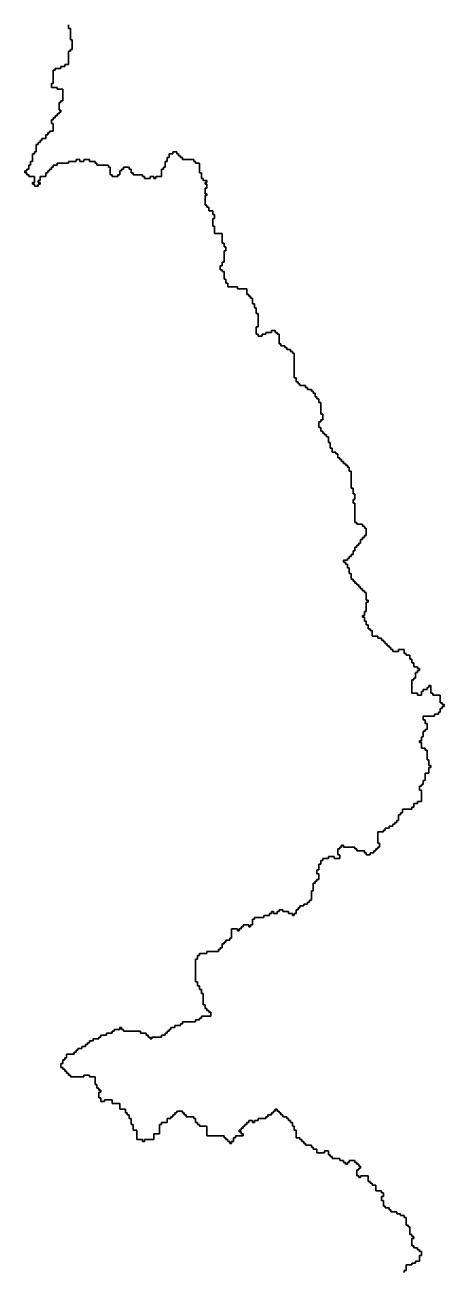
# Model space of a CAD drawing. Header units: inches. Extents: x -98695 to 376223, y 1122520 to 1501782.
# Drawn here: x 94129 to 100946, y 1380253 to 1400507 of the extents above; entities that cross this region are included whole.
import ezdxf

# ---------------------------------------------------------------- set-up
doc = ezdxf.new("R2010")
doc.units = ezdxf.units.IN
doc.header["$MEASUREMENT"] = 0
doc.layers.add('subs1', color=7, linetype='Continuous', true_color=0xc8dcf7)

msp = doc.modelspace()

# ---------------------------------------------------------------- linework, layer by layer
at = {"layer": 'subs1'}
for points in [[(94838, 1400511, 0), (94838, 1400450, 0), (94869, 1400450, 0), (94869, 1400265, 0), (94900, 1400265, 0), (94900, 1400110, 0), (94869, 1400110, 0), (94869, 1400079, 0), (94838, 1400079, 0), (94838, 1399864, 0), (94777, 1399864, 0), (94777, 1399833, 0), (94715, 1399833, 0), (94715, 1399802, 0), (94622, 1399802, 0), (94622, 1399771, 0), (94591, 1399771, 0), (94591, 1399555, 0), (94561, 1399555, 0), (94561, 1399493, 0), (94653, 1399493, 0), (94653, 1399463, 0), (94746, 1399463, 0), (94746, 1399277, 0), (94715, 1399277, 0), (94715, 1399247, 0), (94684, 1399247, 0), (94684, 1399123, 0), (94715, 1399123, 0), (94715, 1399092, 0), (94684, 1399092, 0), (94684, 1399062, 0), (94653, 1399062, 0), (94653, 1399031, 0), (94622, 1399031, 0), (94622, 1399000, 0), (94591, 1399000, 0), (94591, 1398969, 0), (94561, 1398969, 0), (94561, 1398907, 0), (94591, 1398907, 0), (94591, 1398784, 0), (94530, 1398784, 0), (94530, 1398753, 0), (94499, 1398753, 0), (94499, 1398722, 0), (94468, 1398722, 0), (94468, 1398661, 0), (94406, 1398661, 0), (94406, 1398630, 0), (94376, 1398630, 0), (94376, 1398599, 0), (94345, 1398599, 0), (94345, 1398568, 0), (94314, 1398568, 0), (94314, 1398445, 0), (94283, 1398445, 0), (94283, 1398414, 0), (94252, 1398414, 0), (94252, 1398290, 0), (94221, 1398290, 0), (94221, 1398229, 0), (94190, 1398229, 0), (94190, 1398167, 0), (94160, 1398167, 0), (94160, 1398136, 0), (94129, 1398136, 0), (94129, 1398105, 0), (94160, 1398105, 0), (94160, 1398074, 0), (94190, 1398074, 0), (94190, 1398044, 0), (94283, 1398044, 0), (94283, 1397951, 0), (94252, 1397951, 0), (94252, 1397920, 0), (94283, 1397920, 0), (94283, 1397889, 0), (94345, 1397889, 0), (94345, 1397920, 0), (94376, 1397920, 0), (94376, 1397951, 0), (94345, 1397951, 0), (94345, 1397982, 0), (94376, 1397982, 0), (94376, 1398044, 0), (94468, 1398044, 0), (94468, 1398105, 0), (94499, 1398105, 0), (94499, 1398136, 0), (94530, 1398136, 0), (94530, 1398167, 0), (94561, 1398167, 0), (94561, 1398198, 0), (94591, 1398198, 0), (94591, 1398229, 0), (94653, 1398229, 0), (94653, 1398260, 0), (94838, 1398260, 0), (94838, 1398290, 0), (94962, 1398290, 0), (94962, 1398321, 0), (95023, 1398321, 0), (95023, 1398290, 0), (95085, 1398290, 0), (95085, 1398321, 0), (95178, 1398321, 0), (95178, 1398290, 0), (95270, 1398290, 0), (95270, 1398260, 0), (95301, 1398260, 0), (95301, 1398229, 0), (95486, 1398229, 0), (95486, 1398198, 0), (95517, 1398198, 0), (95517, 1398074, 0), (95548, 1398074, 0), (95548, 1398044, 0), (95640, 1398044, 0), (95640, 1398074, 0), (95671, 1398074, 0), (95671, 1398136, 0), (95702, 1398136, 0), (95702, 1398167, 0), (95733, 1398167, 0), (95733, 1398198, 0), (95825, 1398198, 0), (95825, 1398167, 0), (95856, 1398167, 0), (95856, 1398105, 0), (95887, 1398105, 0), (95887, 1398074, 0), (96041, 1398074, 0), (96041, 1398044, 0), (96072, 1398044, 0), (96072, 1398013, 0), (96165, 1398013, 0), (96165, 1398044, 0), (96226, 1398044, 0), (96226, 1398013, 0), (96257, 1398013, 0), (96257, 1398044, 0), (96350, 1398044, 0), (96350, 1398167, 0), (96381, 1398167, 0), (96381, 1398198, 0), (96411, 1398198, 0), (96411, 1398290, 0), (96442, 1398290, 0), (96442, 1398352, 0), (96473, 1398352, 0), (96473, 1398414, 0), (96535, 1398414, 0), (96535, 1398445, 0), (96597, 1398445, 0), (96597, 1398414, 0), (96627, 1398414, 0), (96627, 1398383, 0), (96658, 1398383, 0), (96658, 1398352, 0), (96689, 1398352, 0), (96689, 1398321, 0), (96874, 1398321, 0), (96874, 1398290, 0), (96905, 1398290, 0), (96905, 1398260, 0), (96967, 1398260, 0), (96967, 1398105, 0), (96998, 1398105, 0), (96998, 1398013, 0), (97028, 1398013, 0), (97028, 1397982, 0), (97090, 1397982, 0), (97090, 1397951, 0), (97059, 1397951, 0), (97059, 1397920, 0), (97090, 1397920, 0), (97090, 1397859, 0), (97059, 1397859, 0), (97059, 1397766, 0), (97090, 1397766, 0), (97090, 1397735, 0), (97059, 1397735, 0), (97059, 1397581, 0), (97090, 1397581, 0), (97090, 1397550, 0), (97121, 1397550, 0), (97121, 1397488, 0), (97183, 1397488, 0), (97183, 1397427, 0), (97213, 1397427, 0), (97213, 1397365, 0), (97183, 1397365, 0), (97183, 1397242, 0), (97213, 1397242, 0), (97213, 1397118, 0), (97337, 1397118, 0), (97337, 1396964, 0), (97368, 1396964, 0), (97368, 1396902, 0), (97399, 1396902, 0), (97399, 1396841, 0), (97368, 1396841, 0), (97368, 1396655, 0), (97337, 1396655, 0), (97337, 1396594, 0), (97306, 1396594, 0), (97306, 1396532, 0), (97337, 1396532, 0), (97337, 1396501, 0), (97368, 1396501, 0), (97368, 1396378, 0), (97399, 1396378, 0), (97399, 1396316, 0), (97429, 1396316, 0), (97429, 1396254, 0), (97584, 1396254, 0), (97584, 1396224, 0), (97738, 1396224, 0), (97738, 1396131, 0), (97769, 1396131, 0), (97769, 1396100, 0), (97800, 1396100, 0), (97800, 1396069, 0), (97830, 1396069, 0), (97830, 1395977, 0), (97861, 1395977, 0), (97861, 1395915, 0), (97892, 1395915, 0), (97892, 1395823, 0), (97923, 1395823, 0), (97923, 1395607, 0), (97892, 1395607, 0), (97892, 1395483, 0), (97923, 1395483, 0), (97923, 1395452, 0), (97985, 1395452, 0), (97985, 1395483, 0), (98046, 1395483, 0), (98046, 1395514, 0), (98139, 1395514, 0), (98139, 1395545, 0), (98201, 1395545, 0), (98201, 1395514, 0), (98231, 1395514, 0), (98231, 1395483, 0), (98262, 1395483, 0), (98262, 1395329, 0), (98293, 1395329, 0), (98293, 1395298, 0), (98355, 1395298, 0), (98355, 1395267, 0), (98386, 1395267, 0), (98386, 1395237, 0), (98447, 1395237, 0), (98447, 1395206, 0), (98478, 1395206, 0), (98478, 1395175, 0), (98509, 1395175, 0), (98509, 1394774, 0), (98540, 1394774, 0), (98540, 1394712, 0), (98571, 1394712, 0), (98571, 1394681, 0), (98602, 1394681, 0), (98602, 1394650, 0), (98694, 1394650, 0), (98694, 1394620, 0), (98725, 1394620, 0), (98725, 1394589, 0), (98787, 1394589, 0), (98787, 1394558, 0), (98817, 1394558, 0), (98817, 1394527, 0), (98848, 1394527, 0), (98848, 1394465, 0), (98879, 1394465, 0), (98879, 1394435, 0), (98910, 1394435, 0), (98910, 1394373, 0), (98941, 1394373, 0), (98941, 1394188, 0), (98972, 1394188, 0), (98972, 1394095, 0), (98941, 1394095, 0), (98941, 1394064, 0), (98910, 1394064, 0), (98910, 1393972, 0), (98941, 1393972, 0), (98941, 1393910, 0), (98972, 1393910, 0), (98972, 1393879, 0), (99003, 1393879, 0), (99003, 1393848, 0), (99033, 1393848, 0), (99033, 1393818, 0), (99064, 1393818, 0), (99064, 1393725, 0), (99095, 1393725, 0), (99095, 1393633, 0), (99126, 1393633, 0), (99126, 1393571, 0), (99188, 1393571, 0), (99188, 1393540, 0), (99218, 1393540, 0), (99218, 1393478, 0), (99249, 1393478, 0), (99249, 1393447, 0), (99280, 1393447, 0), (99280, 1393417, 0), (99311, 1393417, 0), (99311, 1393386, 0), (99342, 1393386, 0), (99342, 1393355, 0), (99373, 1393355, 0), (99373, 1393324, 0), (99404, 1393324, 0), (99404, 1393262, 0), (99434, 1393262, 0), (99434, 1392985, 0), (99465, 1392985, 0), (99465, 1392892, 0), (99496, 1392892, 0), (99496, 1392800, 0), (99465, 1392800, 0), (99465, 1392738, 0), (99496, 1392738, 0), (99496, 1392429, 0), (99527, 1392429, 0), (99527, 1392399, 0), (99619, 1392399, 0), (99619, 1392368, 0), (99650, 1392368, 0), (99650, 1392337, 0), (99681, 1392337, 0), (99681, 1392214, 0), (99650, 1392214, 0), (99650, 1392183, 0), (99619, 1392183, 0), (99619, 1392152, 0), (99589, 1392152, 0), (99589, 1392090, 0), (99558, 1392090, 0), (99558, 1392059, 0), (99527, 1392059, 0), (99527, 1392028, 0), (99496, 1392028, 0), (99496, 1391967, 0), (99465, 1391967, 0), (99465, 1391905, 0), (99434, 1391905, 0), (99434, 1391874, 0), (99404, 1391874, 0), (99404, 1391843, 0), (99373, 1391843, 0), (99373, 1391813, 0), (99311, 1391813, 0), (99311, 1391782, 0), (99342, 1391782, 0), (99342, 1391751, 0), (99373, 1391751, 0), (99373, 1391689, 0), (99404, 1391689, 0), (99404, 1391597, 0), (99434, 1391597, 0), (99434, 1391504, 0), (99465, 1391504, 0), (99465, 1391473, 0), (99496, 1391473, 0), (99496, 1391442, 0), (99527, 1391442, 0), (99527, 1391412, 0), (99558, 1391412, 0), (99558, 1391381, 0), (99589, 1391381, 0), (99589, 1391350, 0), (99619, 1391350, 0), (99619, 1391319, 0), (99650, 1391319, 0), (99650, 1391288, 0), (99681, 1391288, 0), (99681, 1391165, 0), (99712, 1391165, 0), (99712, 1391134, 0), (99681, 1391134, 0), (99681, 1390980, 0), (99650, 1390980, 0), (99650, 1390918, 0), (99619, 1390918, 0), (99619, 1390887, 0), (99650, 1390887, 0), (99650, 1390825, 0), (99681, 1390825, 0), (99681, 1390764, 0), (99712, 1390764, 0), (99712, 1390702, 0), (99743, 1390702, 0), (99743, 1390671, 0), (99774, 1390671, 0), (99774, 1390579, 0), (99866, 1390579, 0), (99866, 1390548, 0), (99928, 1390548, 0), (99928, 1390517, 0), (99959, 1390517, 0), (99959, 1390486, 0), (99990, 1390486, 0), (99990, 1390455, 0), (100020, 1390455, 0), (100020, 1390424, 0), (100051, 1390424, 0), (100051, 1390394, 0), (100082, 1390394, 0), (100082, 1390363, 0), (100113, 1390363, 0), (100113, 1390332, 0), (100206, 1390332, 0), (100206, 1390363, 0), (100298, 1390363, 0), (100298, 1390301, 0), (100329, 1390301, 0), (100329, 1390270, 0), (100391, 1390270, 0), (100391, 1390209, 0), (100422, 1390209, 0), (100422, 1390147, 0), (100452, 1390147, 0), (100452, 1390085, 0), (100514, 1390085, 0), (100514, 1390054, 0), (100545, 1390054, 0), (100545, 1390023, 0), (100514, 1390023, 0), (100514, 1389993, 0), (100483, 1389993, 0), (100483, 1389900, 0), (100452, 1389900, 0), (100452, 1389869, 0), (100422, 1389869, 0), (100422, 1389653, 0), (100514, 1389653, 0), (100514, 1389622, 0), (100576, 1389622, 0), (100576, 1389684, 0), (100607, 1389684, 0), (100607, 1389715, 0), (100668, 1389715, 0), (100668, 1389746, 0), (100699, 1389746, 0), (100699, 1389777, 0), (100730, 1389777, 0), (100730, 1389653, 0), (100761, 1389653, 0), (100761, 1389622, 0), (100884, 1389622, 0), (100884, 1389499, 0), (100915, 1389499, 0), (100915, 1389468, 0), (100946, 1389468, 0), (100946, 1389437, 0), (100915, 1389437, 0), (100915, 1389406, 0), (100884, 1389406, 0), (100884, 1389345, 0), (100853, 1389345, 0), (100853, 1389314, 0), (100792, 1389314, 0), (100792, 1389283, 0), (100607, 1389283, 0), (100607, 1389221, 0), (100637, 1389221, 0), (100637, 1389160, 0), (100668, 1389160, 0), (100668, 1389067, 0), (100637, 1389067, 0), (100637, 1389036, 0), (100607, 1389036, 0), (100607, 1388944, 0), (100576, 1388944, 0), (100576, 1388882, 0), (100545, 1388882, 0), (100545, 1388851, 0), (100576, 1388851, 0), (100576, 1388759, 0), (100637, 1388759, 0), (100637, 1388728, 0), (100668, 1388728, 0), (100668, 1388574, 0), (100699, 1388574, 0), (100699, 1388481, 0), (100730, 1388481, 0), (100730, 1388450, 0), (100699, 1388450, 0), (100699, 1388358, 0), (100637, 1388358, 0), (100637, 1388234, 0), (100607, 1388234, 0), (100607, 1388173, 0), (100576, 1388173, 0), (100576, 1388142, 0), (100545, 1388142, 0), (100545, 1388080, 0), (100576, 1388080, 0), (100576, 1387895, 0), (100514, 1387895, 0), (100514, 1387864, 0), (100452, 1387864, 0), (100452, 1387802, 0), (100422, 1387802, 0), (100422, 1387772, 0), (100267, 1387772, 0), (100267, 1387710, 0), (100236, 1387710, 0), (100236, 1387679, 0), (100206, 1387679, 0), (100206, 1387587, 0), (100175, 1387587, 0), (100175, 1387556, 0), (100144, 1387556, 0), (100144, 1387525, 0), (100113, 1387525, 0), (100113, 1387494, 0), (100051, 1387494, 0), (100051, 1387463, 0), (99990, 1387463, 0), (99990, 1387432, 0), (99959, 1387432, 0), (99959, 1387401, 0), (99866, 1387401, 0), (99866, 1387216, 0), (99897, 1387216, 0), (99897, 1387155, 0), (99866, 1387155, 0), (99866, 1387124, 0), (99835, 1387124, 0), (99835, 1387093, 0), (99805, 1387093, 0), (99805, 1387062, 0), (99743, 1387062, 0), (99743, 1387031, 0), (99681, 1387031, 0), (99681, 1387062, 0), (99650, 1387062, 0), (99650, 1387093, 0), (99527, 1387093, 0), (99527, 1387124, 0), (99496, 1387124, 0), (99496, 1387155, 0), (99311, 1387155, 0), (99311, 1387186, 0), (99280, 1387186, 0), (99280, 1387155, 0), (99249, 1387155, 0), (99249, 1387124, 0), (99218, 1387124, 0), (99218, 1387031, 0), (99249, 1387031, 0), (99249, 1386970, 0), (99157, 1386970, 0), (99157, 1387000, 0), (99064, 1387000, 0), (99064, 1386970, 0), (98972, 1386970, 0), (98972, 1386939, 0), (98941, 1386939, 0), (98941, 1386877, 0), (98910, 1386877, 0), (98910, 1386785, 0), (98879, 1386785, 0), (98879, 1386723, 0), (98910, 1386723, 0), (98910, 1386630, 0), (98879, 1386630, 0), (98879, 1386599, 0), (98848, 1386599, 0), (98848, 1386569, 0), (98817, 1386569, 0), (98817, 1386445, 0), (98787, 1386445, 0), (98787, 1386291, 0), (98756, 1386291, 0), (98756, 1386260, 0), (98725, 1386260, 0), (98725, 1386229, 0), (98663, 1386229, 0), (98663, 1386198, 0), (98602, 1386198, 0), (98602, 1386168, 0), (98571, 1386168, 0), (98571, 1386137, 0), (98540, 1386137, 0), (98540, 1386075, 0), (98509, 1386075, 0), (98509, 1386044, 0), (98478, 1386044, 0), (98478, 1386075, 0), (98416, 1386075, 0), (98416, 1386106, 0), (98324, 1386106, 0), (98324, 1386137, 0), (98262, 1386137, 0), (98262, 1386106, 0), (98231, 1386106, 0), (98231, 1386075, 0), (98170, 1386075, 0), (98170, 1386106, 0), (98139, 1386106, 0), (98139, 1386075, 0), (98108, 1386075, 0), (98108, 1386044, 0), (98015, 1386044, 0), (98015, 1386013, 0), (97861, 1386013, 0), (97861, 1385982, 0), (97830, 1385982, 0), (97830, 1385890, 0), (97800, 1385890, 0), (97800, 1385859, 0), (97769, 1385859, 0), (97769, 1385890, 0), (97676, 1385890, 0), (97676, 1385859, 0), (97645, 1385859, 0), (97645, 1385828, 0), (97614, 1385828, 0), (97614, 1385797, 0), (97584, 1385797, 0), (97584, 1385828, 0), (97491, 1385828, 0), (97491, 1385674, 0), (97460, 1385674, 0), (97460, 1385643, 0), (97399, 1385643, 0), (97399, 1385612, 0), (97368, 1385612, 0), (97368, 1385581, 0), (97337, 1385581, 0), (97337, 1385520, 0), (97306, 1385520, 0), (97306, 1385489, 0), (97275, 1385489, 0), (97275, 1385458, 0), (97090, 1385458, 0), (97090, 1385427, 0), (96967, 1385427, 0), (96967, 1385396, 0), (96936, 1385396, 0), (96936, 1385335, 0), (96905, 1385335, 0), (96905, 1384965, 0), (96936, 1384965, 0), (96936, 1384903, 0), (96967, 1384903, 0), (96967, 1384841, 0), (96998, 1384841, 0), (96998, 1384779, 0), (97028, 1384779, 0), (97028, 1384594, 0), (97059, 1384594, 0), (97059, 1384533, 0), (97090, 1384533, 0), (97090, 1384502, 0), (97121, 1384502, 0), (97121, 1384471, 0), (97152, 1384471, 0), (97152, 1384409, 0), (96998, 1384409, 0), (96998, 1384378, 0), (96967, 1384378, 0), (96967, 1384348, 0), (96905, 1384348, 0), (96905, 1384317, 0), (96689, 1384317, 0), (96689, 1384286, 0), (96658, 1384286, 0), (96658, 1384255, 0), (96566, 1384255, 0), (96566, 1384224, 0), (96504, 1384224, 0), (96504, 1384193, 0), (96473, 1384193, 0), (96473, 1384163, 0), (96442, 1384163, 0), (96442, 1384132, 0), (96411, 1384132, 0), (96411, 1384101, 0), (96350, 1384101, 0), (96350, 1384070, 0), (96195, 1384070, 0), (96195, 1384039, 0), (96165, 1384039, 0), (96165, 1384070, 0), (96134, 1384070, 0), (96134, 1384101, 0), (96103, 1384101, 0), (96103, 1384132, 0), (96010, 1384132, 0), (96010, 1384163, 0), (95733, 1384163, 0), (95733, 1384193, 0), (95702, 1384193, 0), (95702, 1384224, 0), (95671, 1384224, 0), (95671, 1384193, 0), (95579, 1384193, 0), (95579, 1384163, 0), (95548, 1384163, 0), (95548, 1384132, 0), (95455, 1384132, 0), (95455, 1384101, 0), (95363, 1384101, 0), (95363, 1384070, 0), (95332, 1384070, 0), (95332, 1384039, 0), (95239, 1384039, 0), (95239, 1384008, 0), (95178, 1384008, 0), (95178, 1383977, 0), (95147, 1383977, 0), (95147, 1383947, 0), (95116, 1383947, 0), (95116, 1383916, 0), (95054, 1383916, 0), (95054, 1383885, 0), (94992, 1383885, 0), (94992, 1383854, 0), (94962, 1383854, 0), (94962, 1383823, 0), (94931, 1383823, 0), (94931, 1383792, 0), (94807, 1383792, 0), (94807, 1383731, 0), (94777, 1383731, 0), (94777, 1383700, 0), (94746, 1383700, 0), (94746, 1383638, 0), (94715, 1383638, 0), (94715, 1383576, 0), (94746, 1383576, 0), (94746, 1383546, 0), (94777, 1383546, 0), (94777, 1383515, 0), (94807, 1383515, 0), (94807, 1383484, 0), (94838, 1383484, 0), (94838, 1383453, 0), (94869, 1383453, 0), (94869, 1383422, 0), (95085, 1383422, 0), (95085, 1383453, 0), (95178, 1383453, 0), (95178, 1383422, 0), (95270, 1383422, 0), (95270, 1383299, 0), (95301, 1383299, 0), (95301, 1383237, 0), (95332, 1383237, 0), (95332, 1383206, 0), (95363, 1383206, 0), (95363, 1383175, 0), (95332, 1383175, 0), (95332, 1383083, 0), (95363, 1383083, 0), (95363, 1383021, 0), (95424, 1383021, 0), (95424, 1383052, 0), (95548, 1383052, 0), (95548, 1382990, 0), (95671, 1382990, 0), (95671, 1382898, 0), (95764, 1382898, 0), (95764, 1382836, 0), (95794, 1382836, 0), (95794, 1382805, 0), (95825, 1382805, 0), (95825, 1382744, 0), (95856, 1382744, 0), (95856, 1382651, 0), (95887, 1382651, 0), (95887, 1382558, 0), (95949, 1382558, 0), (95949, 1382404, 0), (96041, 1382404, 0), (96041, 1382373, 0), (96072, 1382373, 0), (96072, 1382404, 0), (96226, 1382404, 0), (96226, 1382497, 0), (96319, 1382497, 0), (96319, 1382651, 0), (96350, 1382651, 0), (96350, 1382682, 0), (96442, 1382682, 0), (96442, 1382744, 0), (96504, 1382744, 0), (96504, 1382774, 0), (96535, 1382774, 0), (96535, 1382805, 0), (96566, 1382805, 0), (96566, 1382836, 0), (96597, 1382836, 0), (96597, 1382867, 0), (96689, 1382867, 0), (96689, 1382836, 0), (96720, 1382836, 0), (96720, 1382805, 0), (96751, 1382805, 0), (96751, 1382774, 0), (96874, 1382774, 0), (96874, 1382744, 0), (96905, 1382744, 0), (96905, 1382682, 0), (96936, 1382682, 0), (96936, 1382651, 0), (96967, 1382651, 0), (96967, 1382620, 0), (97090, 1382620, 0), (97090, 1382466, 0), (97368, 1382466, 0), (97368, 1382435, 0), (97399, 1382435, 0), (97399, 1382404, 0), (97429, 1382404, 0), (97429, 1382373, 0), (97460, 1382373, 0), (97460, 1382343, 0), (97491, 1382343, 0), (97491, 1382373, 0), (97522, 1382373, 0), (97522, 1382435, 0), (97553, 1382435, 0), (97553, 1382466, 0), (97676, 1382466, 0), (97676, 1382497, 0), (97645, 1382497, 0), (97645, 1382528, 0), (97614, 1382528, 0), (97614, 1382558, 0), (97645, 1382558, 0), (97645, 1382589, 0), (97676, 1382589, 0), (97676, 1382620, 0), (97707, 1382620, 0), (97707, 1382651, 0), (97738, 1382651, 0), (97738, 1382682, 0), (97769, 1382682, 0), (97769, 1382713, 0), (97830, 1382713, 0), (97830, 1382682, 0), (97861, 1382682, 0), (97861, 1382713, 0), (97923, 1382713, 0), (97923, 1382744, 0), (98046, 1382744, 0), (98046, 1382774, 0), (98077, 1382774, 0), (98077, 1382805, 0), (98139, 1382805, 0), (98139, 1382836, 0), (98170, 1382836, 0), (98170, 1382867, 0), (98201, 1382867, 0), (98201, 1382898, 0), (98231, 1382898, 0), (98231, 1382867, 0), (98262, 1382867, 0), (98262, 1382836, 0), (98293, 1382836, 0), (98293, 1382805, 0), (98324, 1382805, 0), (98324, 1382774, 0), (98386, 1382774, 0), (98386, 1382744, 0), (98416, 1382744, 0), (98416, 1382713, 0), (98447, 1382713, 0), (98447, 1382682, 0), (98478, 1382682, 0), (98478, 1382620, 0), (98509, 1382620, 0), (98509, 1382558, 0), (98540, 1382558, 0), (98540, 1382435, 0), (98602, 1382435, 0), (98602, 1382404, 0), (98632, 1382404, 0), (98632, 1382373, 0), (98663, 1382373, 0), (98663, 1382343, 0), (98694, 1382343, 0), (98694, 1382312, 0), (98787, 1382312, 0), (98787, 1382281, 0), (98817, 1382281, 0), (98817, 1382250, 0), (98879, 1382250, 0), (98879, 1382188, 0), (99003, 1382188, 0), (99003, 1382219, 0), (99064, 1382219, 0), (99064, 1382157, 0), (99095, 1382157, 0), (99095, 1382127, 0), (99126, 1382127, 0), (99126, 1382096, 0), (99249, 1382096, 0), (99249, 1382065, 0), (99311, 1382065, 0), (99311, 1382034, 0), (99342, 1382034, 0), (99342, 1382003, 0), (99373, 1382003, 0), (99373, 1382034, 0), (99404, 1382034, 0), (99404, 1382065, 0), (99496, 1382065, 0), (99496, 1382034, 0), (99527, 1382034, 0), (99527, 1382003, 0), (99558, 1382003, 0), (99558, 1381972, 0), (99589, 1381972, 0), (99589, 1381942, 0), (99558, 1381942, 0), (99558, 1381911, 0), (99527, 1381911, 0), (99527, 1381818, 0), (99558, 1381818, 0), (99558, 1381787, 0), (99589, 1381787, 0), (99589, 1381818, 0), (99712, 1381818, 0), (99712, 1381726, 0), (99743, 1381726, 0), (99743, 1381695, 0), (99774, 1381695, 0), (99774, 1381664, 0), (99835, 1381664, 0), (99835, 1381571, 0), (99928, 1381571, 0), (99928, 1381541, 0), (99959, 1381541, 0), (99959, 1381479, 0), (99928, 1381479, 0), (99928, 1381417, 0), (99959, 1381417, 0), (99959, 1381325, 0), (99990, 1381325, 0), (99990, 1381294, 0), (100051, 1381294, 0), (100051, 1381263, 0), (100082, 1381263, 0), (100082, 1381232, 0), (100175, 1381232, 0), (100175, 1381201, 0), (100236, 1381201, 0), (100236, 1381170, 0), (100298, 1381170, 0), (100298, 1381140, 0), (100329, 1381140, 0), (100329, 1381016, 0), (100360, 1381016, 0), (100360, 1380985, 0), (100391, 1380985, 0), (100391, 1380862, 0), (100422, 1380862, 0), (100422, 1380831, 0), (100452, 1380831, 0), (100452, 1380800, 0), (100422, 1380800, 0), (100422, 1380677, 0), (100452, 1380677, 0), (100452, 1380646, 0), (100514, 1380646, 0), (100514, 1380615, 0), (100545, 1380615, 0), (100545, 1380584, 0), (100576, 1380584, 0), (100576, 1380523, 0), (100545, 1380523, 0), (100545, 1380430, 0), (100483, 1380430, 0), (100483, 1380399, 0), (100422, 1380399, 0), (100422, 1380368, 0), (100329, 1380368, 0), (100329, 1380276, 0), (100298, 1380276, 0), (100298, 1380245, 0)], [(100298, 1380245, 0), (100298, 1380276, 0), (100329, 1380276, 0), (100329, 1380368, 0), (100422, 1380368, 0), (100422, 1380399, 0), (100483, 1380399, 0), (100483, 1380430, 0), (100545, 1380430, 0), (100545, 1380523, 0), (100576, 1380523, 0), (100576, 1380584, 0), (100545, 1380584, 0), (100545, 1380615, 0), (100514, 1380615, 0), (100514, 1380646, 0), (100452, 1380646, 0), (100452, 1380677, 0), (100422, 1380677, 0), (100422, 1380800, 0), (100452, 1380800, 0), (100452, 1380831, 0), (100422, 1380831, 0), (100422, 1380862, 0), (100391, 1380862, 0), (100391, 1380985, 0), (100360, 1380985, 0), (100360, 1381016, 0), (100329, 1381016, 0), (100329, 1381140, 0), (100298, 1381140, 0), (100298, 1381170, 0), (100236, 1381170, 0), (100236, 1381201, 0), (100175, 1381201, 0), (100175, 1381232, 0), (100082, 1381232, 0), (100082, 1381263, 0), (100051, 1381263, 0), (100051, 1381294, 0), (99990, 1381294, 0), (99990, 1381325, 0), (99959, 1381325, 0), (99959, 1381417, 0), (99928, 1381417, 0), (99928, 1381479, 0), (99959, 1381479, 0), (99959, 1381541, 0), (99928, 1381541, 0), (99928, 1381571, 0), (99835, 1381571, 0), (99835, 1381664, 0), (99774, 1381664, 0), (99774, 1381695, 0), (99743, 1381695, 0), (99743, 1381726, 0), (99712, 1381726, 0), (99712, 1381818, 0), (99589, 1381818, 0), (99589, 1381787, 0), (99558, 1381787, 0), (99558, 1381818, 0), (99527, 1381818, 0), (99527, 1381911, 0), (99558, 1381911, 0), (99558, 1381942, 0), (99589, 1381942, 0), (99589, 1381972, 0), (99558, 1381972, 0), (99558, 1382003, 0), (99527, 1382003, 0), (99527, 1382034, 0), (99496, 1382034, 0), (99496, 1382065, 0), (99404, 1382065, 0), (99404, 1382034, 0), (99373, 1382034, 0), (99373, 1382003, 0), (99342, 1382003, 0), (99342, 1382034, 0), (99311, 1382034, 0), (99311, 1382065, 0), (99249, 1382065, 0), (99249, 1382096, 0), (99126, 1382096, 0), (99126, 1382127, 0), (99095, 1382127, 0), (99095, 1382157, 0), (99064, 1382157, 0), (99064, 1382219, 0), (99003, 1382219, 0), (99003, 1382188, 0), (98879, 1382188, 0), (98879, 1382250, 0), (98817, 1382250, 0), (98817, 1382281, 0), (98787, 1382281, 0), (98787, 1382312, 0), (98694, 1382312, 0), (98694, 1382343, 0), (98663, 1382343, 0), (98663, 1382373, 0), (98632, 1382373, 0), (98632, 1382404, 0), (98602, 1382404, 0), (98602, 1382435, 0), (98540, 1382435, 0), (98540, 1382558, 0), (98509, 1382558, 0), (98509, 1382620, 0), (98478, 1382620, 0), (98478, 1382682, 0), (98447, 1382682, 0), (98447, 1382713, 0), (98416, 1382713, 0), (98416, 1382744, 0), (98386, 1382744, 0), (98386, 1382774, 0), (98324, 1382774, 0), (98324, 1382805, 0), (98293, 1382805, 0), (98293, 1382836, 0), (98262, 1382836, 0), (98262, 1382867, 0), (98231, 1382867, 0), (98231, 1382898, 0), (98201, 1382898, 0), (98201, 1382867, 0), (98170, 1382867, 0), (98170, 1382836, 0), (98139, 1382836, 0), (98139, 1382805, 0), (98077, 1382805, 0), (98077, 1382774, 0), (98046, 1382774, 0), (98046, 1382744, 0), (97923, 1382744, 0), (97923, 1382713, 0), (97861, 1382713, 0), (97861, 1382682, 0), (97830, 1382682, 0), (97830, 1382713, 0), (97769, 1382713, 0), (97769, 1382682, 0), (97738, 1382682, 0), (97738, 1382651, 0), (97707, 1382651, 0), (97707, 1382620, 0), (97676, 1382620, 0), (97676, 1382589, 0), (97645, 1382589, 0), (97645, 1382558, 0), (97614, 1382558, 0), (97614, 1382528, 0), (97645, 1382528, 0), (97645, 1382497, 0), (97676, 1382497, 0), (97676, 1382466, 0), (97553, 1382466, 0), (97553, 1382435, 0), (97522, 1382435, 0), (97522, 1382373, 0), (97491, 1382373, 0), (97491, 1382343, 0), (97460, 1382343, 0), (97460, 1382373, 0), (97429, 1382373, 0), (97429, 1382404, 0), (97399, 1382404, 0), (97399, 1382435, 0), (97368, 1382435, 0), (97368, 1382466, 0), (97090, 1382466, 0), (97090, 1382620, 0), (96967, 1382620, 0), (96967, 1382651, 0), (96936, 1382651, 0), (96936, 1382682, 0), (96905, 1382682, 0), (96905, 1382744, 0), (96874, 1382744, 0), (96874, 1382774, 0), (96751, 1382774, 0), (96751, 1382805, 0), (96720, 1382805, 0), (96720, 1382836, 0), (96689, 1382836, 0), (96689, 1382867, 0), (96597, 1382867, 0), (96597, 1382836, 0), (96566, 1382836, 0), (96566, 1382805, 0), (96535, 1382805, 0), (96535, 1382774, 0), (96504, 1382774, 0), (96504, 1382744, 0), (96442, 1382744, 0), (96442, 1382682, 0), (96350, 1382682, 0), (96350, 1382651, 0), (96319, 1382651, 0), (96319, 1382497, 0), (96226, 1382497, 0), (96226, 1382404, 0), (96072, 1382404, 0), (96072, 1382373, 0), (96041, 1382373, 0), (96041, 1382404, 0), (95949, 1382404, 0), (95949, 1382558, 0), (95887, 1382558, 0), (95887, 1382651, 0), (95856, 1382651, 0), (95856, 1382744, 0), (95825, 1382744, 0), (95825, 1382805, 0), (95794, 1382805, 0), (95794, 1382836, 0), (95764, 1382836, 0), (95764, 1382898, 0), (95671, 1382898, 0), (95671, 1382990, 0), (95548, 1382990, 0), (95548, 1383052, 0), (95424, 1383052, 0), (95424, 1383021, 0), (95363, 1383021, 0), (95363, 1383083, 0), (95332, 1383083, 0), (95332, 1383175, 0), (95363, 1383175, 0), (95363, 1383206, 0), (95332, 1383206, 0), (95332, 1383237, 0), (95301, 1383237, 0), (95301, 1383299, 0), (95270, 1383299, 0), (95270, 1383422, 0), (95178, 1383422, 0), (95178, 1383453, 0), (95085, 1383453, 0), (95085, 1383422, 0), (94869, 1383422, 0), (94869, 1383453, 0), (94838, 1383453, 0), (94838, 1383484, 0), (94807, 1383484, 0), (94807, 1383515, 0), (94777, 1383515, 0), (94777, 1383546, 0), (94746, 1383546, 0), (94746, 1383576, 0), (94715, 1383576, 0), (94715, 1383638, 0), (94746, 1383638, 0), (94746, 1383700, 0), (94777, 1383700, 0), (94777, 1383731, 0), (94807, 1383731, 0), (94807, 1383792, 0), (94931, 1383792, 0), (94931, 1383823, 0), (94962, 1383823, 0), (94962, 1383854, 0), (94992, 1383854, 0), (94992, 1383885, 0), (95054, 1383885, 0), (95054, 1383916, 0), (95116, 1383916, 0), (95116, 1383947, 0), (95147, 1383947, 0), (95147, 1383977, 0), (95178, 1383977, 0), (95178, 1384008, 0), (95239, 1384008, 0), (95239, 1384039, 0), (95332, 1384039, 0), (95332, 1384070, 0), (95363, 1384070, 0), (95363, 1384101, 0), (95455, 1384101, 0), (95455, 1384132, 0), (95548, 1384132, 0), (95548, 1384163, 0), (95579, 1384163, 0), (95579, 1384193, 0), (95671, 1384193, 0), (95671, 1384224, 0), (95702, 1384224, 0), (95702, 1384193, 0), (95733, 1384193, 0), (95733, 1384163, 0), (96010, 1384163, 0), (96010, 1384132, 0), (96103, 1384132, 0), (96103, 1384101, 0), (96134, 1384101, 0), (96134, 1384070, 0), (96165, 1384070, 0), (96165, 1384039, 0), (96195, 1384039, 0), (96195, 1384070, 0), (96350, 1384070, 0), (96350, 1384101, 0), (96411, 1384101, 0), (96411, 1384132, 0), (96442, 1384132, 0), (96442, 1384163, 0), (96473, 1384163, 0), (96473, 1384193, 0), (96504, 1384193, 0), (96504, 1384224, 0), (96566, 1384224, 0), (96566, 1384255, 0), (96658, 1384255, 0), (96658, 1384286, 0), (96689, 1384286, 0), (96689, 1384317, 0), (96905, 1384317, 0), (96905, 1384348, 0), (96967, 1384348, 0), (96967, 1384378, 0), (96998, 1384378, 0), (96998, 1384409, 0), (97152, 1384409, 0), (97152, 1384471, 0), (97121, 1384471, 0), (97121, 1384502, 0), (97090, 1384502, 0), (97090, 1384533, 0), (97059, 1384533, 0), (97059, 1384594, 0), (97028, 1384594, 0), (97028, 1384779, 0), (96998, 1384779, 0), (96998, 1384841, 0), (96967, 1384841, 0), (96967, 1384903, 0), (96936, 1384903, 0), (96936, 1384965, 0), (96905, 1384965, 0), (96905, 1385335, 0), (96936, 1385335, 0), (96936, 1385396, 0), (96967, 1385396, 0), (96967, 1385427, 0), (97090, 1385427, 0), (97090, 1385458, 0), (97275, 1385458, 0), (97275, 1385489, 0), (97306, 1385489, 0), (97306, 1385520, 0), (97337, 1385520, 0), (97337, 1385581, 0), (97368, 1385581, 0), (97368, 1385612, 0), (97399, 1385612, 0), (97399, 1385643, 0), (97460, 1385643, 0), (97460, 1385674, 0), (97491, 1385674, 0), (97491, 1385828, 0), (97584, 1385828, 0), (97584, 1385797, 0), (97614, 1385797, 0), (97614, 1385828, 0), (97645, 1385828, 0), (97645, 1385859, 0), (97676, 1385859, 0), (97676, 1385890, 0), (97769, 1385890, 0), (97769, 1385859, 0), (97800, 1385859, 0), (97800, 1385890, 0), (97830, 1385890, 0), (97830, 1385982, 0), (97861, 1385982, 0), (97861, 1386013, 0), (98015, 1386013, 0), (98015, 1386044, 0), (98108, 1386044, 0), (98108, 1386075, 0), (98139, 1386075, 0), (98139, 1386106, 0), (98170, 1386106, 0), (98170, 1386075, 0), (98231, 1386075, 0), (98231, 1386106, 0), (98262, 1386106, 0), (98262, 1386137, 0), (98324, 1386137, 0), (98324, 1386106, 0), (98416, 1386106, 0), (98416, 1386075, 0), (98478, 1386075, 0), (98478, 1386044, 0), (98509, 1386044, 0), (98509, 1386075, 0), (98540, 1386075, 0), (98540, 1386137, 0), (98571, 1386137, 0), (98571, 1386168, 0), (98602, 1386168, 0), (98602, 1386198, 0), (98663, 1386198, 0), (98663, 1386229, 0), (98725, 1386229, 0), (98725, 1386260, 0), (98756, 1386260, 0), (98756, 1386291, 0), (98787, 1386291, 0), (98787, 1386445, 0), (98817, 1386445, 0), (98817, 1386569, 0), (98848, 1386569, 0), (98848, 1386599, 0), (98879, 1386599, 0), (98879, 1386630, 0), (98910, 1386630, 0), (98910, 1386723, 0), (98879, 1386723, 0), (98879, 1386785, 0), (98910, 1386785, 0), (98910, 1386877, 0), (98941, 1386877, 0), (98941, 1386939, 0), (98972, 1386939, 0), (98972, 1386970, 0), (99064, 1386970, 0), (99064, 1387000, 0), (99157, 1387000, 0), (99157, 1386970, 0), (99249, 1386970, 0), (99249, 1387031, 0), (99218, 1387031, 0), (99218, 1387124, 0), (99249, 1387124, 0), (99249, 1387155, 0), (99280, 1387155, 0), (99280, 1387186, 0), (99311, 1387186, 0), (99311, 1387155, 0), (99496, 1387155, 0), (99496, 1387124, 0), (99527, 1387124, 0), (99527, 1387093, 0), (99650, 1387093, 0), (99650, 1387062, 0), (99681, 1387062, 0), (99681, 1387031, 0), (99743, 1387031, 0), (99743, 1387062, 0), (99805, 1387062, 0), (99805, 1387093, 0), (99835, 1387093, 0), (99835, 1387124, 0), (99866, 1387124, 0), (99866, 1387155, 0), (99897, 1387155, 0), (99897, 1387216, 0), (99866, 1387216, 0), (99866, 1387401, 0), (99959, 1387401, 0), (99959, 1387432, 0), (99990, 1387432, 0), (99990, 1387463, 0), (100051, 1387463, 0), (100051, 1387494, 0), (100113, 1387494, 0), (100113, 1387525, 0), (100144, 1387525, 0), (100144, 1387556, 0), (100175, 1387556, 0), (100175, 1387587, 0), (100206, 1387587, 0), (100206, 1387679, 0), (100236, 1387679, 0), (100236, 1387710, 0), (100267, 1387710, 0), (100267, 1387772, 0), (100422, 1387772, 0), (100422, 1387802, 0), (100452, 1387802, 0), (100452, 1387864, 0), (100514, 1387864, 0), (100514, 1387895, 0), (100576, 1387895, 0), (100576, 1388080, 0), (100545, 1388080, 0), (100545, 1388142, 0), (100576, 1388142, 0), (100576, 1388173, 0), (100607, 1388173, 0), (100607, 1388234, 0), (100637, 1388234, 0), (100637, 1388358, 0), (100699, 1388358, 0), (100699, 1388450, 0), (100730, 1388450, 0), (100730, 1388481, 0), (100699, 1388481, 0), (100699, 1388574, 0), (100668, 1388574, 0), (100668, 1388728, 0), (100637, 1388728, 0), (100637, 1388759, 0), (100576, 1388759, 0), (100576, 1388851, 0), (100545, 1388851, 0), (100545, 1388882, 0), (100576, 1388882, 0), (100576, 1388944, 0), (100607, 1388944, 0), (100607, 1389036, 0), (100637, 1389036, 0), (100637, 1389067, 0), (100668, 1389067, 0), (100668, 1389160, 0), (100637, 1389160, 0), (100637, 1389221, 0), (100607, 1389221, 0), (100607, 1389283, 0), (100792, 1389283, 0), (100792, 1389314, 0), (100853, 1389314, 0), (100853, 1389345, 0), (100884, 1389345, 0), (100884, 1389406, 0), (100915, 1389406, 0), (100915, 1389437, 0), (100946, 1389437, 0), (100946, 1389468, 0), (100915, 1389468, 0), (100915, 1389499, 0), (100884, 1389499, 0), (100884, 1389622, 0), (100761, 1389622, 0), (100761, 1389653, 0), (100730, 1389653, 0), (100730, 1389777, 0), (100699, 1389777, 0), (100699, 1389746, 0), (100668, 1389746, 0), (100668, 1389715, 0), (100607, 1389715, 0), (100607, 1389684, 0), (100576, 1389684, 0), (100576, 1389622, 0), (100514, 1389622, 0), (100514, 1389653, 0), (100422, 1389653, 0), (100422, 1389869, 0), (100452, 1389869, 0), (100452, 1389900, 0), (100483, 1389900, 0), (100483, 1389993, 0), (100514, 1389993, 0), (100514, 1390023, 0), (100545, 1390023, 0), (100545, 1390054, 0), (100514, 1390054, 0), (100514, 1390085, 0), (100452, 1390085, 0), (100452, 1390147, 0), (100422, 1390147, 0), (100422, 1390209, 0), (100391, 1390209, 0), (100391, 1390270, 0), (100329, 1390270, 0), (100329, 1390301, 0), (100298, 1390301, 0), (100298, 1390363, 0), (100206, 1390363, 0), (100206, 1390332, 0), (100113, 1390332, 0), (100113, 1390363, 0), (100082, 1390363, 0), (100082, 1390394, 0), (100051, 1390394, 0), (100051, 1390424, 0), (100020, 1390424, 0), (100020, 1390455, 0), (99990, 1390455, 0), (99990, 1390486, 0), (99959, 1390486, 0), (99959, 1390517, 0), (99928, 1390517, 0), (99928, 1390548, 0), (99866, 1390548, 0), (99866, 1390579, 0), (99774, 1390579, 0), (99774, 1390671, 0), (99743, 1390671, 0), (99743, 1390702, 0), (99712, 1390702, 0), (99712, 1390764, 0), (99681, 1390764, 0), (99681, 1390825, 0), (99650, 1390825, 0), (99650, 1390887, 0), (99619, 1390887, 0), (99619, 1390918, 0), (99650, 1390918, 0), (99650, 1390980, 0), (99681, 1390980, 0), (99681, 1391134, 0), (99712, 1391134, 0), (99712, 1391165, 0), (99681, 1391165, 0), (99681, 1391288, 0), (99650, 1391288, 0), (99650, 1391319, 0), (99619, 1391319, 0), (99619, 1391350, 0), (99589, 1391350, 0), (99589, 1391381, 0), (99558, 1391381, 0), (99558, 1391412, 0), (99527, 1391412, 0), (99527, 1391442, 0), (99496, 1391442, 0), (99496, 1391473, 0), (99465, 1391473, 0), (99465, 1391504, 0), (99434, 1391504, 0), (99434, 1391597, 0), (99404, 1391597, 0), (99404, 1391689, 0), (99373, 1391689, 0), (99373, 1391751, 0), (99342, 1391751, 0), (99342, 1391782, 0), (99311, 1391782, 0), (99311, 1391813, 0), (99373, 1391813, 0), (99373, 1391843, 0), (99404, 1391843, 0), (99404, 1391874, 0), (99434, 1391874, 0), (99434, 1391905, 0), (99465, 1391905, 0), (99465, 1391967, 0), (99496, 1391967, 0), (99496, 1392028, 0), (99527, 1392028, 0), (99527, 1392059, 0), (99558, 1392059, 0), (99558, 1392090, 0), (99589, 1392090, 0), (99589, 1392152, 0), (99619, 1392152, 0), (99619, 1392183, 0), (99650, 1392183, 0), (99650, 1392214, 0), (99681, 1392214, 0), (99681, 1392337, 0), (99650, 1392337, 0), (99650, 1392368, 0), (99619, 1392368, 0), (99619, 1392399, 0), (99527, 1392399, 0), (99527, 1392429, 0), (99496, 1392429, 0), (99496, 1392738, 0), (99465, 1392738, 0), (99465, 1392800, 0), (99496, 1392800, 0), (99496, 1392892, 0), (99465, 1392892, 0), (99465, 1392985, 0), (99434, 1392985, 0), (99434, 1393262, 0), (99404, 1393262, 0), (99404, 1393324, 0), (99373, 1393324, 0), (99373, 1393355, 0), (99342, 1393355, 0), (99342, 1393386, 0), (99311, 1393386, 0), (99311, 1393417, 0), (99280, 1393417, 0), (99280, 1393447, 0), (99249, 1393447, 0), (99249, 1393478, 0), (99218, 1393478, 0), (99218, 1393540, 0), (99188, 1393540, 0), (99188, 1393571, 0), (99126, 1393571, 0), (99126, 1393633, 0), (99095, 1393633, 0), (99095, 1393725, 0), (99064, 1393725, 0), (99064, 1393818, 0), (99033, 1393818, 0), (99033, 1393848, 0), (99003, 1393848, 0), (99003, 1393879, 0), (98972, 1393879, 0), (98972, 1393910, 0), (98941, 1393910, 0), (98941, 1393972, 0), (98910, 1393972, 0), (98910, 1394064, 0), (98941, 1394064, 0), (98941, 1394095, 0), (98972, 1394095, 0), (98972, 1394188, 0), (98941, 1394188, 0), (98941, 1394373, 0), (98910, 1394373, 0), (98910, 1394435, 0), (98879, 1394435, 0), (98879, 1394465, 0), (98848, 1394465, 0), (98848, 1394527, 0), (98817, 1394527, 0), (98817, 1394558, 0), (98787, 1394558, 0), (98787, 1394589, 0), (98725, 1394589, 0), (98725, 1394620, 0), (98694, 1394620, 0), (98694, 1394650, 0), (98602, 1394650, 0), (98602, 1394681, 0), (98571, 1394681, 0), (98571, 1394712, 0), (98540, 1394712, 0), (98540, 1394774, 0), (98509, 1394774, 0), (98509, 1395175, 0), (98478, 1395175, 0), (98478, 1395206, 0), (98447, 1395206, 0), (98447, 1395237, 0), (98386, 1395237, 0), (98386, 1395267, 0), (98355, 1395267, 0), (98355, 1395298, 0), (98293, 1395298, 0), (98293, 1395329, 0), (98262, 1395329, 0), (98262, 1395483, 0), (98231, 1395483, 0), (98231, 1395514, 0), (98201, 1395514, 0), (98201, 1395545, 0), (98139, 1395545, 0), (98139, 1395514, 0), (98046, 1395514, 0), (98046, 1395483, 0), (97985, 1395483, 0), (97985, 1395452, 0), (97923, 1395452, 0), (97923, 1395483, 0), (97892, 1395483, 0), (97892, 1395607, 0), (97923, 1395607, 0), (97923, 1395823, 0), (97892, 1395823, 0), (97892, 1395915, 0), (97861, 1395915, 0), (97861, 1395977, 0), (97830, 1395977, 0), (97830, 1396069, 0), (97800, 1396069, 0), (97800, 1396100, 0), (97769, 1396100, 0), (97769, 1396131, 0), (97738, 1396131, 0), (97738, 1396224, 0), (97584, 1396224, 0), (97584, 1396254, 0), (97429, 1396254, 0), (97429, 1396316, 0), (97399, 1396316, 0), (97399, 1396378, 0), (97368, 1396378, 0), (97368, 1396501, 0), (97337, 1396501, 0), (97337, 1396532, 0), (97306, 1396532, 0), (97306, 1396594, 0), (97337, 1396594, 0), (97337, 1396655, 0), (97368, 1396655, 0), (97368, 1396841, 0), (97399, 1396841, 0), (97399, 1396902, 0), (97368, 1396902, 0), (97368, 1396964, 0), (97337, 1396964, 0), (97337, 1397118, 0), (97213, 1397118, 0), (97213, 1397242, 0), (97183, 1397242, 0), (97183, 1397365, 0), (97213, 1397365, 0), (97213, 1397427, 0), (97183, 1397427, 0), (97183, 1397488, 0), (97121, 1397488, 0), (97121, 1397550, 0), (97090, 1397550, 0), (97090, 1397581, 0), (97059, 1397581, 0), (97059, 1397735, 0), (97090, 1397735, 0), (97090, 1397766, 0), (97059, 1397766, 0), (97059, 1397859, 0), (97090, 1397859, 0), (97090, 1397920, 0), (97059, 1397920, 0), (97059, 1397951, 0), (97090, 1397951, 0), (97090, 1397982, 0), (97028, 1397982, 0), (97028, 1398013, 0), (96998, 1398013, 0), (96998, 1398105, 0), (96967, 1398105, 0), (96967, 1398260, 0), (96905, 1398260, 0), (96905, 1398290, 0), (96874, 1398290, 0), (96874, 1398321, 0), (96689, 1398321, 0), (96689, 1398352, 0), (96658, 1398352, 0), (96658, 1398383, 0), (96627, 1398383, 0), (96627, 1398414, 0), (96597, 1398414, 0), (96597, 1398445, 0), (96535, 1398445, 0), (96535, 1398414, 0), (96473, 1398414, 0), (96473, 1398352, 0), (96442, 1398352, 0), (96442, 1398290, 0), (96411, 1398290, 0), (96411, 1398198, 0), (96381, 1398198, 0), (96381, 1398167, 0), (96350, 1398167, 0), (96350, 1398044, 0), (96257, 1398044, 0), (96257, 1398013, 0), (96226, 1398013, 0), (96226, 1398044, 0), (96165, 1398044, 0), (96165, 1398013, 0), (96072, 1398013, 0), (96072, 1398044, 0), (96041, 1398044, 0), (96041, 1398074, 0), (95887, 1398074, 0), (95887, 1398105, 0), (95856, 1398105, 0), (95856, 1398167, 0), (95825, 1398167, 0), (95825, 1398198, 0), (95733, 1398198, 0), (95733, 1398167, 0), (95702, 1398167, 0), (95702, 1398136, 0), (95671, 1398136, 0), (95671, 1398074, 0), (95640, 1398074, 0), (95640, 1398044, 0), (95548, 1398044, 0), (95548, 1398074, 0), (95517, 1398074, 0), (95517, 1398198, 0), (95486, 1398198, 0), (95486, 1398229, 0), (95301, 1398229, 0), (95301, 1398260, 0), (95270, 1398260, 0), (95270, 1398290, 0), (95178, 1398290, 0), (95178, 1398321, 0), (95085, 1398321, 0), (95085, 1398290, 0), (95023, 1398290, 0), (95023, 1398321, 0), (94962, 1398321, 0), (94962, 1398290, 0), (94838, 1398290, 0), (94838, 1398260, 0), (94653, 1398260, 0), (94653, 1398229, 0), (94591, 1398229, 0), (94591, 1398198, 0), (94561, 1398198, 0), (94561, 1398167, 0), (94530, 1398167, 0), (94530, 1398136, 0), (94499, 1398136, 0), (94499, 1398105, 0), (94468, 1398105, 0), (94468, 1398044, 0), (94376, 1398044, 0), (94376, 1397982, 0), (94345, 1397982, 0), (94345, 1397951, 0), (94376, 1397951, 0), (94376, 1397920, 0), (94345, 1397920, 0), (94345, 1397889, 0), (94283, 1397889, 0), (94283, 1397920, 0), (94252, 1397920, 0), (94252, 1397951, 0), (94283, 1397951, 0), (94283, 1398044, 0), (94190, 1398044, 0), (94190, 1398074, 0), (94160, 1398074, 0), (94160, 1398105, 0), (94129, 1398105, 0), (94129, 1398136, 0), (94160, 1398136, 0), (94160, 1398167, 0), (94190, 1398167, 0), (94190, 1398229, 0), (94221, 1398229, 0), (94221, 1398290, 0), (94252, 1398290, 0), (94252, 1398414, 0), (94283, 1398414, 0), (94283, 1398445, 0), (94314, 1398445, 0), (94314, 1398568, 0), (94345, 1398568, 0), (94345, 1398599, 0), (94376, 1398599, 0), (94376, 1398630, 0), (94406, 1398630, 0), (94406, 1398661, 0), (94468, 1398661, 0), (94468, 1398722, 0), (94499, 1398722, 0), (94499, 1398753, 0), (94530, 1398753, 0), (94530, 1398784, 0), (94591, 1398784, 0), (94591, 1398907, 0), (94561, 1398907, 0), (94561, 1398969, 0), (94591, 1398969, 0), (94591, 1399000, 0), (94622, 1399000, 0), (94622, 1399031, 0), (94653, 1399031, 0), (94653, 1399062, 0), (94684, 1399062, 0), (94684, 1399092, 0), (94715, 1399092, 0), (94715, 1399123, 0), (94684, 1399123, 0), (94684, 1399247, 0), (94715, 1399247, 0), (94715, 1399277, 0), (94746, 1399277, 0), (94746, 1399463, 0), (94653, 1399463, 0), (94653, 1399493, 0), (94561, 1399493, 0), (94561, 1399555, 0), (94591, 1399555, 0), (94591, 1399771, 0), (94622, 1399771, 0), (94622, 1399802, 0), (94715, 1399802, 0), (94715, 1399833, 0), (94777, 1399833, 0), (94777, 1399864, 0), (94838, 1399864, 0), (94838, 1400079, 0), (94869, 1400079, 0), (94869, 1400110, 0), (94900, 1400110, 0), (94900, 1400265, 0), (94869, 1400265, 0), (94869, 1400450, 0), (94838, 1400450, 0), (94838, 1400511, 0)]]:
    msp.add_polyline3d(points, dxfattribs=at)

doc.saveas('drawing.dxf')
